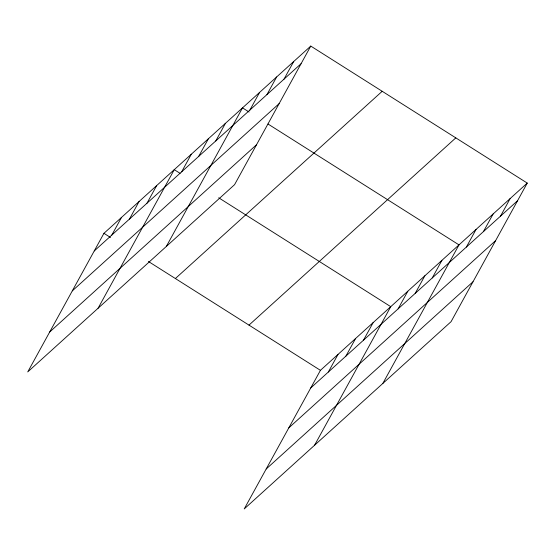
<?xml version="1.0" encoding="UTF-8"?>
<svg xmlns="http://www.w3.org/2000/svg" width="555" height="555" viewBox="0 0 555 555"><rect width="100%" height="100%" fill="white"/><g stroke="black" fill="none" stroke-linecap="round" stroke-linejoin="round"><path stroke-width="0.83" d="M310.765 46.079L103.938 233.322L27.75 371.912L234.571 184.669L310.765 46.079L527.25 183.088L451.062 321.678L244.235 508.921L320.429 370.331L527.25 183.088M111.826 235.042L121.517 217.407M129.405 219.128L139.097 201.493M146.985 203.213L156.677 185.578M98.069 308.254L174.263 169.663L180.091 173.354M181.624 171.849L191.322 154.214M198.69 156.399L208.389 138.764M215.756 140.956L225.448 123.321M166.32 246.462L242.514 107.871L249.07 112.02M249.882 110.056L259.574 92.421M266.941 94.614L276.64 76.978M284.007 79.164L293.699 61.529M328.31 372.051L338.009 354.416M345.89 356.137L355.588 338.501M363.469 340.222L373.168 322.58M314.56 445.256L390.748 306.665L218.725 197.802M398.115 308.857L407.807 291.222M415.175 293.408L424.873 275.773M432.241 277.958L441.933 260.323M382.811 383.463L458.999 244.88L268.023 124.015M466.366 247.065L476.058 229.43M483.426 231.615L493.124 213.98M500.492 216.173L510.184 198.53M94.246 250.957L301.067 63.714M72.303 290.875L279.123 103.632M49.693 332.001L256.514 144.758M175.38 278.534L382.201 91.291M248.987 325.119L455.808 137.876M310.731 387.966L517.551 200.723M288.787 427.884L495.608 240.634M266.178 469.003L473.006 281.76M103.938 233.322L110.501 237.478M148.407 261.467L320.429 370.331"/></g></svg>
